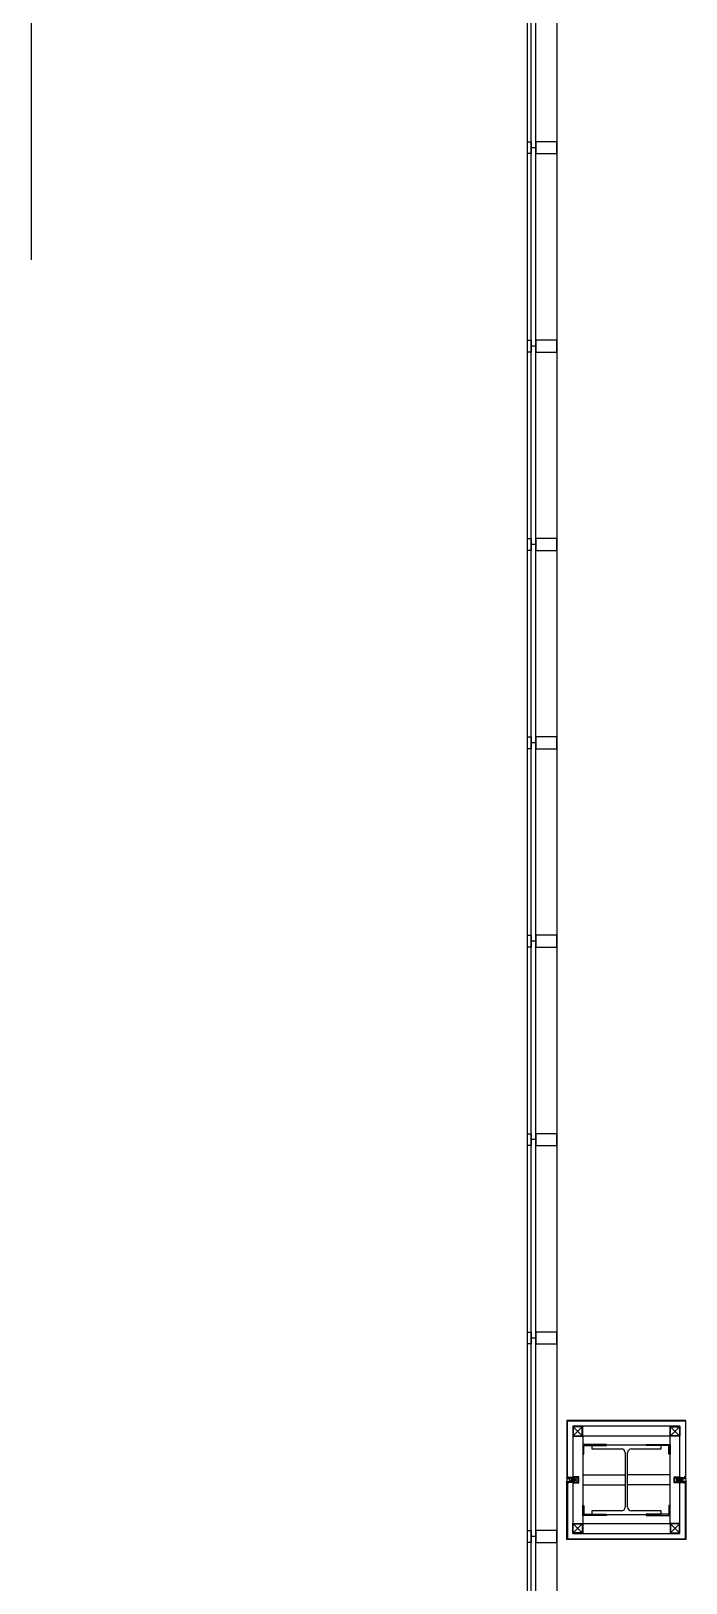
# Model space of a CAD drawing. Header units: millimetres. Extents: x -168200 to 672800, y -7409 to 118800.
# Drawn here: x 270700 to 274000, y 26230 to 34053 of the extents above; entities that cross this region are included whole.
import ezdxf

# ---------------------------------------------------------------- set-up
doc = ezdxf.new("R2010")
doc.units = ezdxf.units.MM
doc.header["$LTSCALE"] = 200
doc.linetypes.add('CEN-GAUN', pattern=[32.2, 30, -1, 0.2, -1])
doc.layers.add('1 BA', color=9, linetype='Continuous')
doc.layers.add('1 CEN', color=15, linetype='CEN-GAUN')

msp = doc.modelspace()

# ---------------------------------------------------------------- linework, layer by layer
at = {"layer": '1 BA', "linetype": 'Continuous'}
for p, q in [((273200, 42355), (273200, 14580)), ((273350, 42355), (273350, 14520))]:
    msp.add_line(p, q, dxfattribs=at)
at = {"layer": '1 BA', "linetype": 'Continuous', "ltscale": 2}
for p, q in [((273220, 14580), (273220, 42355)), ((273244, 14580), (273244, 42355))]:
    msp.add_line(p, q, dxfattribs=at)
at = {"layer": '1 BA'}
for p, q in [((273200, 33495), (273200, 33435)), ((273200, 33495), (273220, 33495)), ((273220, 33495), (273220, 33435)), ((273350, 33495), (273244, 33495)), ((273244, 33495), (273244, 33435)), ((273350, 33435), (273350, 33495)), ((273220, 33435), (273200, 33435)), ((273244, 33465), (273220, 33465)), ((273244, 33435), (273350, 33435)), ((273200, 32495), (273200, 32435)), ((273200, 32495), (273220, 32495)), ((273220, 32495), (273220, 32435)), ((273244, 32465), (273220, 32465)), ((273350, 32495), (273244, 32495)), ((273244, 32495), (273244, 32435)), ((273350, 32435), (273350, 32495)), ((273220, 32435), (273200, 32435)), ((273244, 32435), (273350, 32435)), ((273200, 31495), (273200, 31435)), ((273200, 31495), (273220, 31495)), ((273220, 31495), (273220, 31435)), ((273244, 31465), (273220, 31465)), ((273350, 31495), (273244, 31495)), ((273244, 31495), (273244, 31435)), ((273350, 31435), (273350, 31495)), ((273220, 31435), (273200, 31435)), ((273244, 31435), (273350, 31435)), ((273200, 30495), (273200, 30435)), ((273200, 30495), (273220, 30495)), ((273220, 30435), (273200, 30435)), ((273220, 30495), (273220, 30435)), ((273244, 30465), (273220, 30465)), ((273350, 30495), (273244, 30495)), ((273244, 30495), (273244, 30435)), ((273244, 30435), (273350, 30435)), ((273350, 30435), (273350, 30495)), ((273200, 29495), (273200, 29435)), ((273200, 29495), (273220, 29495)), ((273220, 29495), (273220, 29435)), ((273350, 29495), (273244, 29495)), ((273244, 29495), (273244, 29435)), ((273350, 29435), (273350, 29495)), ((273220, 29435), (273200, 29435)), ((273244, 29465), (273220, 29465)), ((273244, 29435), (273350, 29435)), ((273200, 28495), (273200, 28435)), ((273200, 28495), (273220, 28495)), ((273220, 28495), (273220, 28435)), ((273350, 28495), (273244, 28495)), ((273244, 28495), (273244, 28435)), ((273350, 28435), (273350, 28495)), ((273220, 28435), (273200, 28435)), ((273244, 28465), (273220, 28465)), ((273244, 28435), (273350, 28435)), ((273200, 27495), (273200, 27435)), ((273200, 27495), (273220, 27495)), ((273220, 27495), (273220, 27435)), ((273244, 27465), (273220, 27465)), ((273350, 27495), (273244, 27495)), ((273244, 27495), (273244, 27435)), ((273350, 27435), (273350, 27495)), ((273220, 27435), (273200, 27435)), ((273244, 27435), (273350, 27435)), ((274000, 27050), (273400, 27050)), ((273400, 27050), (273400, 26757.5)), ((273403, 26760.5), (273403, 27047)), ((273403, 27047), (273997, 27047)), ((273480, 27020), (273430, 27020)), ((273430, 27020), (273430, 26970)), ((273970, 27020), (273430, 27020)), ((273430, 27020), (273430, 26480)), ((273432.3, 27017.7), (273477.7, 26972.3)), ((273477.7, 27017.7), (273432.3, 26972.3)), ((273477.7, 27017.7), (273432.3, 27017.7)), ((273432.3, 27017.7), (273432.3, 26972.3)), ((273477.7, 26972.3), (273477.7, 27017.7)), ((273480, 26970), (273480, 27020)), ((273920, 26970), (273920, 27020)), ((273920, 27020), (273970, 27020)), ((273967.7, 27017.7), (273922.3, 26972.3)), ((273922.3, 27017.7), (273967.7, 26972.3)), ((273922.3, 26972.3), (273922.3, 27017.7)), ((273922.3, 27017.7), (273967.7, 27017.7)), ((273967.7, 27017.7), (273967.7, 26972.3)), ((273970, 27020), (273970, 26970)), ((273970, 26480), (273970, 27020)), ((273997, 27047), (273997, 26760.5)), ((274000, 26757.5), (274000, 27050)), ((273430, 26970), (273480, 26970)), ((273432.3, 26972.3), (273477.7, 26972.3)), ((273920, 26970), (273480, 26970)), ((273480, 26970), (273480, 26530)), ((273480, 26929), (273480, 26879)), ((273600, 26929), (273480, 26929)), ((273486, 26879), (273486, 26920)), ((273489, 26923), (273600, 26923)), ((273875, 26925), (273525, 26925)), ((273525, 26925), (273525, 26906)), ((273600, 26923), (273600, 26929)), ((273800, 26923), (273800, 26929)), ((273800, 26929), (273920, 26929)), ((273911, 26923), (273800, 26923)), ((273875, 26906), (273875, 26925)), ((273914, 26879), (273914, 26920)), ((273970, 26970), (273920, 26970)), ((273920, 26530), (273920, 26970)), ((273920, 26929), (273920, 26879)), ((273967.7, 26972.3), (273922.3, 26972.3)), ((273480, 26879), (273486, 26879)), ((273525, 26906), (273674.8, 26906)), ((273694, 26886.8), (273694, 26613.3)), ((273706, 26613.3), (273706, 26886.8)), ((273725.3, 26906), (273875, 26906)), ((273920, 26879), (273914, 26879)), ((273400, 26757.5), (273420.5, 26757.5)), ((273400, 26757.5), (273425, 26757.5)), ((273420, 26757.5), (273400, 26757.5)), ((273405, 26769.5), (273403, 26769.5)), ((273403, 26769.5), (273403, 26760.5)), ((273425, 26760.5), (273403, 26760.5)), ((273403, 26760.5), (273428, 26760.5)), ((273405, 26762.5), (273405, 26769.5)), ((273430, 26762.5), (273405, 26762.5)), ((273423, 26755.2), (273445.6, 26755.2)), ((273425, 26757.5), (273425, 26760.5)), ((273425, 26757.5), (273425, 26757.5)), ((273425, 26757.5), (273425, 26757.5)), ((273425, 26757.5), (273425, 26757.5)), ((273425, 26757.5), (273425, 26757.5)), ((273425, 26757.5), (273425, 26757.5)), ((273425.8, 26757.8), (273426, 26757.6)), ((273426, 26756.5), (273425.9, 26756.3)), ((273425.9, 26756.3), (273425.9, 26756.1)), ((273425.9, 26756.1), (273425.9, 26755.9)), ((273425.9, 26755.9), (273425.9, 26755.8)), ((273425.9, 26755.8), (273426, 26755.8)), ((273426, 26754.7), (273425.9, 26754.7)), ((273425.9, 26754.7), (273425.9, 26754.6)), ((273425.9, 26754.6), (273425.9, 26754.4)), ((273425.9, 26754.4), (273425.9, 26754.2)), ((273425.9, 26754.2), (273426, 26754)), ((273426, 26757.6), (273426, 26757.3)), ((273426, 26757.3), (273426.1, 26757)), ((273426.1, 26757), (273426, 26756.8)), ((273426, 26756.8), (273426, 26756.5)), ((273426, 26755.8), (273426.2, 26755.7)), ((273426.2, 26754.8), (273426, 26754.7)), ((273426, 26754), (273426, 26753.7)), ((273426, 26753.7), (273426.1, 26753.5)), ((273426.1, 26753.5), (273426, 26753.2)), ((273426, 26753.2), (273426, 26752.9)), ((273426.2, 26755.7), (273426.4, 26755.7)), ((273426.4, 26754.8), (273426.2, 26754.8)), ((273426.4, 26755.7), (273426.6, 26755.8)), ((273426.6, 26754.7), (273426.4, 26754.8)), ((273426.6, 26755.8), (273426.8, 26755.8)), ((273426.8, 26754.7), (273426.6, 26754.7)), ((273426.8, 26755.8), (273427, 26755.8)), ((273427, 26754.7), (273426.8, 26754.7)), ((273427, 26758.7), (273428, 26758.7)), ((273427, 26755.8), (273427.2, 26755.7)), ((273427.2, 26754.8), (273427, 26754.7)), ((273427.2, 26755.7), (273427.3, 26755.6)), ((273427.3, 26754.9), (273427.2, 26754.8)), ((273427.3, 26755.6), (273427.4, 26755.5)), ((273427.4, 26755), (273427.3, 26754.9)), ((273427.4, 26755.5), (273427.4, 26755.4)), ((273427.4, 26755.4), (273427.5, 26755.2)), ((273427.5, 26755.2), (273427.4, 26755.1)), ((273427.4, 26755.1), (273427.4, 26755)), ((273428, 26760.5), (273428, 26750)), ((273428, 26758.7), (273428, 26751.7)), ((273428.5, 26756.7), (273428, 26756.7)), ((273428, 26753.7), (273429.1, 26753.7)), ((273428.4, 26755.2), (273428.7, 26757.2)), ((273428.4, 26755.2), (273428.5, 26756.7)), ((273428.7, 26757.2), (273428.5, 26756.7)), ((273428.5, 26755.2), (273428.8, 26757.2)), ((273428.5, 26755.2), (273429, 26756.7)), ((273428.8, 26757.2), (273429, 26756.7)), ((273429, 26756.7), (273429.7, 26756.7)), ((273429.1, 26753.7), (273429.7, 26756.7)), ((273429.3, 26753.3), (273429.1, 26753.7)), ((273429.3, 26753.3), (273430, 26757.2)), ((273429.4, 26753.3), (273430.1, 26757.2)), ((273429.4, 26753.3), (273429.6, 26753.7)), ((273429.6, 26753.7), (273430.2, 26756.7)), ((273429.6, 26753.7), (273430.4, 26753.7)), ((273429.9, 26757.2), (273429.7, 26756.7)), ((273460, 26765), (273430, 26765)), ((273430, 26765), (273430, 26735)), ((273430, 26750), (273430, 26762.5)), ((273430, 26757.2), (273430.2, 26756.7)), ((273430.2, 26756.7), (273431, 26756.7)), ((273430.4, 26753.7), (273431, 26756.7)), ((273430.6, 26753.3), (273430.4, 26753.7)), ((273430.6, 26753.3), (273431.2, 26757.2)), ((273430.7, 26753.3), (273431.3, 26757.2)), ((273430.7, 26753.3), (273430.9, 26753.7)), ((273430.9, 26753.7), (273431.5, 26756.7)), ((273430.9, 26753.7), (273431.6, 26753.7)), ((273431.2, 26757.2), (273431, 26756.7)), ((273431.3, 26757.2), (273431.5, 26756.7)), ((273431.5, 26756.7), (273432.2, 26756.7)), ((273431.6, 26753.7), (273432.2, 26756.7)), ((273431.8, 26753.3), (273431.6, 26753.7)), ((273431.8, 26753.3), (273432.4, 26757.2)), ((273431.9, 26753.3), (273432.5, 26757.2)), ((273431.9, 26753.3), (273432.1, 26753.7)), ((273432.1, 26753.7), (273432.7, 26756.7)), ((273432.1, 26753.7), (273432.8, 26753.7)), ((273432.4, 26757.2), (273432.2, 26756.7)), ((273432.3, 26762.7), (273457.7, 26737.3)), ((273457.7, 26762.7), (273432.3, 26737.3)), ((273457.7, 26762.7), (273432.3, 26762.7)), ((273432.3, 26762.7), (273432.3, 26737.3)), ((273432.5, 26757.2), (273432.7, 26756.7)), ((273432.7, 26756.7), (273433.4, 26756.7)), ((273432.8, 26753.7), (273433.4, 26756.7)), ((273433, 26753.3), (273432.8, 26753.7)), ((273433, 26753.3), (273433.7, 26757.2)), ((273433.1, 26753.3), (273433.8, 26757.2)), ((273433.1, 26753.3), (273433.3, 26753.7)), ((273433.3, 26753.7), (273433.9, 26756.7)), ((273433.3, 26753.7), (273434.1, 26753.7)), ((273433.6, 26757.2), (273433.4, 26756.7)), ((273433.7, 26757.2), (273433.9, 26756.7)), ((273433.9, 26756.7), (273434.7, 26756.7)), ((273434.1, 26753.7), (273434.7, 26756.7)), ((273434.3, 26753.3), (273434.1, 26753.7)), ((273434.3, 26753.3), (273434.9, 26757.2)), ((273434.4, 26753.3), (273435, 26757.2)), ((273434.4, 26753.3), (273434.6, 26753.7)), ((273434.6, 26753.7), (273435.2, 26756.7)), ((273434.6, 26753.7), (273435.3, 26753.7)), ((273434.9, 26757.2), (273434.7, 26756.7)), ((273435, 26757.2), (273435.2, 26756.7)), ((273435.2, 26756.7), (273435.9, 26756.7)), ((273435.3, 26753.7), (273435.9, 26756.7)), ((273435.5, 26753.3), (273435.3, 26753.7)), ((273435.5, 26753.3), (273436.1, 26757.2)), ((273435.6, 26753.3), (273436.2, 26757.2)), ((273435.6, 26753.3), (273435.8, 26753.7)), ((273435.8, 26753.7), (273436.4, 26756.7)), ((273435.8, 26753.7), (273436.5, 26753.7)), ((273436.1, 26757.2), (273435.9, 26756.7)), ((273436.2, 26757.2), (273436.4, 26756.7)), ((273436.4, 26756.7), (273437.1, 26756.7)), ((273436.5, 26753.7), (273437.1, 26756.7)), ((273436.7, 26753.3), (273436.5, 26753.7)), ((273436.7, 26753.3), (273437.4, 26757.2)), ((273436.8, 26753.3), (273437.5, 26757.2)), ((273436.8, 26753.3), (273437, 26753.7)), ((273437, 26753.7), (273437.6, 26756.7)), ((273437, 26753.7), (273437.8, 26753.7)), ((273437.3, 26757.2), (273437.1, 26756.7)), ((273437.4, 26757.2), (273437.6, 26756.7)), ((273437.6, 26756.7), (273438.4, 26756.7)), ((273437.8, 26753.7), (273438.4, 26756.7)), ((273438, 26753.3), (273437.8, 26753.7)), ((273438, 26753.3), (273438.6, 26757.2)), ((273438.1, 26753.3), (273438.7, 26757.2)), ((273438.1, 26753.3), (273438.3, 26753.7)), ((273438.3, 26753.7), (273438.9, 26756.7)), ((273438.3, 26753.7), (273439, 26753.7)), ((273438.6, 26757.2), (273438.4, 26756.7)), ((273438.7, 26757.2), (273438.9, 26756.7)), ((273438.8, 26756.7), (273440.5, 26756.7)), ((273439, 26753.7), (273439.6, 26756.7)), ((273439.2, 26753.3), (273439, 26753.7)), ((273439.2, 26753.3), (273439.8, 26756.7)), ((273439.3, 26753.3), (273439.8, 26756.5)), ((273439.3, 26753.3), (273439.5, 26753.7)), ((273439.5, 26753.7), (273439.8, 26755.2)), ((273439.5, 26753.7), (273440.5, 26753.7)), ((273439.8, 26756.7), (273439.8, 26755.2)), ((273440.5, 26756.7), (273442.8, 26755.6)), ((273440.5, 26753.7), (273442.8, 26754.9)), ((273457.7, 26737.3), (273457.7, 26762.7)), ((273460, 26735), (273460, 26765)), ((273480, 26775), (273693.5, 26775)), ((273920, 26775), (273706.5, 26775)), ((273940, 26735), (273940, 26765)), ((273940, 26765), (273970, 26765)), ((273967.7, 26762.7), (273942.3, 26737.3)), ((273942.3, 26762.7), (273967.7, 26737.3)), ((273942.3, 26737.3), (273942.3, 26762.7)), ((273942.3, 26762.7), (273967.7, 26762.7)), ((273977, 26755.2), (273954.4, 26755.2)), ((273959.5, 26756.7), (273957.2, 26755.6)), ((273959.5, 26753.7), (273957.2, 26754.9)), ((273961.2, 26756.7), (273959.5, 26756.7)), ((273960.5, 26753.7), (273959.5, 26753.7)), ((273960.8, 26753.3), (273960.2, 26756.7)), ((273960.2, 26756.7), (273960.2, 26755.2)), ((273960.7, 26753.3), (273960.2, 26756.5)), ((273960.5, 26753.7), (273960.2, 26755.2)), ((273961, 26753.7), (273960.4, 26756.7)), ((273960.7, 26753.3), (273960.5, 26753.7)), ((273960.8, 26753.3), (273961, 26753.7)), ((273961.7, 26753.7), (273961, 26753.7)), ((273961.3, 26757.2), (273961.1, 26756.7)), ((273961.7, 26753.7), (273961.1, 26756.7)), ((273961.9, 26753.3), (273961.3, 26757.2)), ((273962, 26753.3), (273961.4, 26757.2)), ((273961.4, 26757.2), (273961.6, 26756.7)), ((273962.4, 26756.7), (273961.6, 26756.7)), ((273962.2, 26753.7), (273961.6, 26756.7)), ((273961.9, 26753.3), (273961.7, 26753.7)), ((273962, 26753.3), (273962.2, 26753.7)), ((273963, 26753.7), (273962.2, 26753.7)), ((273962.6, 26757.2), (273962.4, 26756.7)), ((273963, 26753.7), (273962.4, 26756.7)), ((273963.2, 26753.3), (273962.5, 26757.2)), ((273963.3, 26753.3), (273962.6, 26757.2)), ((273962.7, 26757.2), (273962.9, 26756.7)), ((273963.6, 26756.7), (273962.9, 26756.7)), ((273963.5, 26753.7), (273962.9, 26756.7)), ((273963.2, 26753.3), (273963, 26753.7)), ((273963.3, 26753.3), (273963.5, 26753.7)), ((273964.2, 26753.7), (273963.5, 26753.7)), ((273963.8, 26757.2), (273963.6, 26756.7)), ((273964.2, 26753.7), (273963.6, 26756.7)), ((273964.4, 26753.3), (273963.8, 26757.2)), ((273964.5, 26753.3), (273963.9, 26757.2)), ((273963.9, 26757.2), (273964.1, 26756.7)), ((273964.8, 26756.7), (273964.1, 26756.7)), ((273964.7, 26753.7), (273964.1, 26756.7)), ((273964.4, 26753.3), (273964.2, 26753.7)), ((273964.5, 26753.3), (273964.7, 26753.7)), ((273965.4, 26753.7), (273964.7, 26753.7)), ((273965, 26757.2), (273964.8, 26756.7)), ((273965.4, 26753.7), (273964.8, 26756.7)), ((273965.6, 26753.3), (273965, 26757.2)), ((273965.1, 26757.2), (273965.3, 26756.7)), ((273965.7, 26753.3), (273965.1, 26757.2)), ((273966.1, 26756.7), (273965.3, 26756.7)), ((273965.9, 26753.7), (273965.3, 26756.7)), ((273965.6, 26753.3), (273965.4, 26753.7)), ((273965.7, 26753.3), (273965.9, 26753.7)), ((273966.7, 26753.7), (273965.9, 26753.7)), ((273966.3, 26757.2), (273966.1, 26756.7)), ((273966.7, 26753.7), (273966.1, 26756.7)), ((273966.9, 26753.3), (273966.2, 26757.2)), ((273967, 26753.3), (273966.3, 26757.2)), ((273966.4, 26757.2), (273966.6, 26756.7)), ((273967.3, 26756.7), (273966.6, 26756.7)), ((273967.2, 26753.7), (273966.6, 26756.7)), ((273966.9, 26753.3), (273966.7, 26753.7)), ((273967, 26753.3), (273967.2, 26753.7)), ((273967.9, 26753.7), (273967.2, 26753.7)), ((273967.5, 26757.2), (273967.3, 26756.7)), ((273967.9, 26753.7), (273967.3, 26756.7)), ((273968.1, 26753.3), (273967.5, 26757.2)), ((273967.6, 26757.2), (273967.8, 26756.7)), ((273968.2, 26753.3), (273967.6, 26757.2)), ((273967.7, 26762.7), (273967.7, 26737.3)), ((273968.5, 26756.7), (273967.8, 26756.7)), ((273968.4, 26753.7), (273967.8, 26756.7)), ((273968.1, 26753.3), (273967.9, 26753.7)), ((273968.2, 26753.3), (273968.4, 26753.7)), ((273969.1, 26753.7), (273968.4, 26753.7)), ((273968.7, 26757.2), (273968.5, 26756.7)), ((273969.1, 26753.7), (273968.5, 26756.7)), ((273969.3, 26753.3), (273968.7, 26757.2)), ((273968.8, 26757.2), (273969, 26756.7)), ((273969.4, 26753.3), (273968.8, 26757.2)), ((273969.6, 26753.7), (273969, 26756.7)), ((273969.8, 26756.7), (273969, 26756.7)), ((273969.3, 26753.3), (273969.1, 26753.7)), ((273969.4, 26753.3), (273969.6, 26753.7)), ((273970.4, 26753.7), (273969.6, 26753.7)), ((273970, 26757.2), (273969.8, 26756.7)), ((273970.4, 26753.7), (273969.8, 26756.7)), ((273970.6, 26753.3), (273969.9, 26757.2)), ((273970, 26765), (273970, 26735)), ((273970, 26750), (273970, 26762.5)), ((273970, 26762.5), (273995, 26762.5)), ((273970.7, 26753.3), (273970, 26757.2)), ((273970.1, 26757.2), (273970.3, 26756.7)), ((273970.9, 26753.7), (273970.3, 26756.7)), ((273971, 26756.7), (273970.3, 26756.7)), ((273970.6, 26753.3), (273970.4, 26753.7)), ((273970.7, 26753.3), (273970.9, 26753.7)), ((273972, 26753.7), (273970.9, 26753.7)), ((273971.2, 26757.2), (273971, 26756.7)), ((273971.5, 26755.2), (273971, 26756.7)), ((273971.5, 26755.2), (273971.2, 26757.2)), ((273971.3, 26757.2), (273971.5, 26756.7)), ((273971.6, 26755.2), (273971.3, 26757.2)), ((273971.6, 26755.2), (273971.5, 26756.7)), ((273971.5, 26756.7), (273972, 26756.7)), ((273997, 26760.5), (273972, 26760.5)), ((273972, 26760.5), (273972, 26750)), ((273973, 26758.7), (273972, 26758.7)), ((273972, 26758.7), (273972, 26751.7)), ((273972.6, 26755.4), (273972.5, 26755.2)), ((273972.5, 26755.2), (273972.6, 26755.1)), ((273972.7, 26755.6), (273972.6, 26755.5)), ((273972.6, 26755.5), (273972.6, 26755.4)), ((273972.6, 26755.1), (273972.6, 26755)), ((273972.6, 26755), (273972.7, 26754.9)), ((273972.8, 26755.7), (273972.7, 26755.6)), ((273972.7, 26754.9), (273972.8, 26754.8)), ((273973, 26755.8), (273972.8, 26755.7)), ((273972.8, 26754.8), (273973, 26754.7)), ((273973.2, 26755.8), (273973, 26755.8)), ((273973, 26754.7), (273973.2, 26754.7)), ((273973.4, 26755.8), (273973.2, 26755.8)), ((273973.2, 26754.7), (273973.4, 26754.7)), ((273973.6, 26755.7), (273973.4, 26755.8)), ((273973.4, 26754.7), (273973.6, 26754.8)), ((273973.8, 26755.7), (273973.6, 26755.7)), ((273973.6, 26754.8), (273973.8, 26754.8)), ((273974, 26755.8), (273973.8, 26755.7)), ((273973.8, 26754.8), (273974, 26754.7)), ((273974, 26757.3), (273973.9, 26757)), ((273973.9, 26757), (273974, 26756.8)), ((273974, 26753.7), (273973.9, 26753.5)), ((273973.9, 26753.5), (273974, 26753.2)), ((273974.2, 26757.8), (273974, 26757.6)), ((273974, 26757.6), (273974, 26757.3)), ((273974, 26756.8), (273974, 26756.5)), ((273974, 26756.5), (273974.1, 26756.3)), ((273974.1, 26755.8), (273974, 26755.8)), ((273974, 26754.7), (273974.1, 26754.7)), ((273974.1, 26754.2), (273974, 26754)), ((273974, 26754), (273974, 26753.7)), ((273974, 26753.2), (273974, 26752.9)), ((273974.1, 26756.3), (273974.1, 26756.1)), ((273974.1, 26756.1), (273974.1, 26755.9)), ((273974.1, 26755.9), (273974.1, 26755.8)), ((273974.1, 26754.7), (273974.1, 26754.6)), ((273974.1, 26754.6), (273974.1, 26754.4)), ((273974.1, 26754.4), (273974.1, 26754.2)), ((273997, 26760.5), (273975, 26760.5)), ((273975, 26760.5), (273975, 26757.5)), ((273975, 26757.5), (274000, 26757.5)), ((274000, 26757.5), (273979.5, 26757.5)), ((273980, 26757.5), (274000, 26757.5)), ((273995, 26762.5), (273995, 26769.5)), ((273995, 26769.5), (273997, 26769.5)), ((273997, 26769.5), (273997, 26760.5)), ((273400, 26742.5), (273420.5, 26742.5)), ((273400, 26742.5), (273425, 26742.5)), ((273400, 26450), (273400, 26742.5)), ((273400, 26742.5), (273420, 26742.5)), ((273425, 26739.5), (273403, 26739.5)), ((273403, 26739.5), (273403, 26453)), ((273403, 26730.5), (273403, 26739.5)), ((273403, 26739.5), (273428, 26739.5)), ((273405, 26730.5), (273403, 26730.5)), ((273430, 26737.5), (273405, 26737.5)), ((273405, 26737.5), (273405, 26730.5)), ((273423, 26744.8), (273445.6, 26744.8)), ((273425, 26742.5), (273425, 26739.5)), ((273425, 26742.5), (273425, 26742.5)), ((273425, 26742.5), (273425, 26742.5)), ((273425, 26742.5), (273425, 26742.5)), ((273425, 26742.5), (273425, 26742.5)), ((273425, 26742.5), (273425, 26742.5)), ((273425, 26742.5), (273425, 26739.5)), ((273426, 26752.9), (273425.8, 26752.7)), ((273426, 26747.1), (273425.8, 26747.3)), ((273425.8, 26742.2), (273426, 26742.4)), ((273425.9, 26745.8), (273426, 26746)), ((273425.9, 26745.6), (273425.9, 26745.8)), ((273425.9, 26745.4), (273425.9, 26745.6)), ((273425.9, 26745.3), (273425.9, 26745.4)), ((273426, 26745.3), (273425.9, 26745.3)), ((273425.9, 26744.1), (273425.9, 26744.2)), ((273425.9, 26744.2), (273426, 26744.2)), ((273425.9, 26743.9), (273425.9, 26744.1)), ((273425.9, 26743.7), (273425.9, 26743.9)), ((273426, 26743.5), (273425.9, 26743.7)), ((273426, 26746.8), (273426, 26747.1)), ((273426.1, 26746.5), (273426, 26746.8)), ((273426, 26746.3), (273426.1, 26746.5)), ((273426, 26746), (273426, 26746.3)), ((273426.2, 26745.2), (273426, 26745.3)), ((273426, 26744.2), (273426.2, 26744.3)), ((273426, 26743.2), (273426, 26743.5)), ((273426.1, 26743), (273426, 26743.2)), ((273426, 26742.7), (273426.1, 26743)), ((273426, 26742.4), (273426, 26742.7)), ((273426.4, 26745.2), (273426.2, 26745.2)), ((273426.2, 26744.3), (273426.4, 26744.3)), ((273426.6, 26745.3), (273426.4, 26745.2)), ((273426.4, 26744.3), (273426.6, 26744.2)), ((273426.8, 26745.3), (273426.6, 26745.3)), ((273426.6, 26744.2), (273426.8, 26744.2)), ((273427, 26745.3), (273426.8, 26745.3)), ((273426.8, 26744.2), (273427, 26744.2)), ((273428, 26751.7), (273427, 26751.7)), ((273428, 26748.3), (273427, 26748.3)), ((273427.2, 26745.2), (273427, 26745.3)), ((273427, 26744.2), (273427.2, 26744.3)), ((273427, 26741.3), (273428, 26741.3)), ((273427.3, 26745.1), (273427.2, 26745.2)), ((273427.2, 26744.3), (273427.3, 26744.4)), ((273427.4, 26745), (273427.3, 26745.1)), ((273427.3, 26744.4), (273427.4, 26744.5)), ((273427.4, 26744.9), (273427.4, 26745)), ((273427.5, 26744.8), (273427.4, 26744.9)), ((273427.4, 26744.6), (273427.5, 26744.8)), ((273427.4, 26744.5), (273427.4, 26744.6)), ((273428, 26739.5), (273428, 26750)), ((273428, 26750), (273430, 26750)), ((273428, 26750), (273430, 26750)), ((273428, 26741.3), (273428, 26748.3)), ((273428, 26746.3), (273429.1, 26746.3)), ((273428.5, 26743.3), (273428, 26743.3)), ((273428.4, 26744.8), (273428.7, 26742.8)), ((273428.4, 26744.8), (273428.5, 26743.3)), ((273428.5, 26744.8), (273428.8, 26742.8)), ((273428.5, 26744.8), (273429, 26743.3)), ((273428.7, 26742.8), (273428.5, 26743.3)), ((273428.8, 26742.8), (273429, 26743.3)), ((273429, 26743.3), (273429.7, 26743.3)), ((273429.3, 26746.7), (273429.1, 26746.3)), ((273429.1, 26746.3), (273429.7, 26743.3)), ((273429.3, 26746.7), (273430, 26742.8)), ((273429.4, 26746.7), (273429.6, 26746.3)), ((273429.4, 26746.7), (273430.1, 26742.8)), ((273429.6, 26746.3), (273430.2, 26743.3)), ((273429.6, 26746.3), (273430.4, 26746.3)), ((273429.9, 26742.8), (273429.7, 26743.3)), ((273430, 26750), (273430, 26737.5)), ((273430, 26742.8), (273430.2, 26743.3)), ((273430, 26735), (273460, 26735)), ((273430.2, 26743.3), (273431, 26743.3)), ((273430.6, 26746.7), (273430.4, 26746.3)), ((273430.4, 26746.3), (273431, 26743.3)), ((273430.6, 26746.7), (273431.2, 26742.8)), ((273430.7, 26746.7), (273430.9, 26746.3)), ((273430.7, 26746.7), (273431.3, 26742.8)), ((273430.9, 26746.3), (273431.5, 26743.3)), ((273430.9, 26746.3), (273431.6, 26746.3)), ((273431.2, 26742.8), (273431, 26743.3)), ((273431.3, 26742.8), (273431.5, 26743.3)), ((273431.5, 26743.3), (273432.2, 26743.3)), ((273431.8, 26746.7), (273431.6, 26746.3)), ((273431.6, 26746.3), (273432.2, 26743.3)), ((273431.8, 26746.7), (273432.4, 26742.8)), ((273431.9, 26746.7), (273432.1, 26746.3)), ((273431.9, 26746.7), (273432.5, 26742.8)), ((273432.1, 26746.3), (273432.7, 26743.3)), ((273432.1, 26746.3), (273432.8, 26746.3)), ((273432.4, 26742.8), (273432.2, 26743.3)), ((273432.3, 26737.3), (273457.7, 26737.3)), ((273432.5, 26742.8), (273432.7, 26743.3)), ((273432.7, 26743.3), (273433.4, 26743.3)), ((273433, 26746.7), (273432.8, 26746.3)), ((273432.8, 26746.3), (273433.4, 26743.3)), ((273433, 26746.7), (273433.7, 26742.8)), ((273433.1, 26746.7), (273433.8, 26742.8)), ((273433.1, 26746.7), (273433.3, 26746.3)), ((273433.3, 26746.3), (273433.9, 26743.3)), ((273433.3, 26746.3), (273434.1, 26746.3)), ((273433.6, 26742.8), (273433.4, 26743.3)), ((273433.7, 26742.8), (273433.9, 26743.3)), ((273433.9, 26743.3), (273434.7, 26743.3)), ((273434.3, 26746.7), (273434.1, 26746.3)), ((273434.1, 26746.3), (273434.7, 26743.3)), ((273434.3, 26746.7), (273434.9, 26742.8)), ((273434.4, 26746.7), (273434.6, 26746.3)), ((273434.4, 26746.7), (273435, 26742.8)), ((273434.6, 26746.3), (273435.2, 26743.3)), ((273434.6, 26746.3), (273435.3, 26746.3)), ((273434.9, 26742.8), (273434.7, 26743.3)), ((273435, 26742.8), (273435.2, 26743.3)), ((273435.2, 26743.3), (273435.9, 26743.3)), ((273435.5, 26746.7), (273435.3, 26746.3)), ((273435.3, 26746.3), (273435.9, 26743.3)), ((273435.5, 26746.7), (273436.1, 26742.8)), ((273435.6, 26746.7), (273436.2, 26742.8)), ((273435.6, 26746.7), (273435.8, 26746.3)), ((273435.8, 26746.3), (273436.4, 26743.3)), ((273435.8, 26746.3), (273436.5, 26746.3)), ((273436.1, 26742.8), (273435.9, 26743.3)), ((273436.2, 26742.8), (273436.4, 26743.3)), ((273436.4, 26743.3), (273437.1, 26743.3)), ((273436.7, 26746.7), (273436.5, 26746.3)), ((273436.5, 26746.3), (273437.1, 26743.3)), ((273436.7, 26746.7), (273437.4, 26742.8)), ((273436.8, 26746.7), (273437, 26746.3)), ((273436.8, 26746.7), (273437.5, 26742.8)), ((273437, 26746.3), (273437.6, 26743.3)), ((273437, 26746.3), (273437.8, 26746.3)), ((273437.3, 26742.8), (273437.1, 26743.3)), ((273437.4, 26742.8), (273437.6, 26743.3)), ((273437.6, 26743.3), (273438.4, 26743.3)), ((273438, 26746.7), (273437.8, 26746.3)), ((273437.8, 26746.3), (273438.4, 26743.3)), ((273438, 26746.7), (273438.6, 26742.8)), ((273438.1, 26746.7), (273438.7, 26742.8)), ((273438.1, 26746.7), (273438.3, 26746.3)), ((273438.3, 26746.3), (273439, 26746.3)), ((273438.3, 26746.3), (273438.9, 26743.3)), ((273438.6, 26742.8), (273438.4, 26743.3)), ((273438.7, 26742.8), (273438.9, 26743.3)), ((273438.8, 26743.3), (273440.5, 26743.3)), ((273439.2, 26746.7), (273439, 26746.3)), ((273439, 26746.3), (273439.6, 26743.3)), ((273439.2, 26746.7), (273439.8, 26743.3)), ((273439.3, 26746.7), (273439.8, 26743.5)), ((273439.3, 26746.7), (273439.5, 26746.3)), ((273439.5, 26746.3), (273439.8, 26744.8)), ((273439.5, 26746.3), (273440.5, 26746.3)), ((273439.8, 26743.3), (273439.8, 26744.8)), ((273440.5, 26746.3), (273442.8, 26745.1)), ((273440.5, 26743.3), (273442.8, 26744.4)), ((273480, 26725), (273693.5, 26725)), ((273920, 26725), (273706.5, 26725)), ((273970, 26735), (273940, 26735)), ((273967.7, 26737.3), (273942.3, 26737.3)), ((273977, 26744.8), (273954.4, 26744.8)), ((273959.5, 26746.3), (273957.2, 26745.1)), ((273959.5, 26743.3), (273957.2, 26744.4)), ((273960.5, 26746.3), (273959.5, 26746.3)), ((273961.2, 26743.3), (273959.5, 26743.3)), ((273960.7, 26746.7), (273960.2, 26743.5)), ((273960.8, 26746.7), (273960.2, 26743.3)), ((273960.5, 26746.3), (273960.2, 26744.8)), ((273960.2, 26743.3), (273960.2, 26744.8)), ((273961, 26746.3), (273960.4, 26743.3)), ((273960.7, 26746.7), (273960.5, 26746.3)), ((273960.8, 26746.7), (273961, 26746.3)), ((273961.7, 26746.3), (273961, 26746.3)), ((273961.7, 26746.3), (273961.1, 26743.3)), ((273961.3, 26742.8), (273961.1, 26743.3)), ((273961.9, 26746.7), (273961.3, 26742.8)), ((273962, 26746.7), (273961.4, 26742.8)), ((273961.4, 26742.8), (273961.6, 26743.3)), ((273962.2, 26746.3), (273961.6, 26743.3)), ((273962.4, 26743.3), (273961.6, 26743.3)), ((273961.9, 26746.7), (273961.7, 26746.3)), ((273962, 26746.7), (273962.2, 26746.3)), ((273963, 26746.3), (273962.2, 26746.3)), ((273963, 26746.3), (273962.4, 26743.3)), ((273962.6, 26742.8), (273962.4, 26743.3)), ((273963.2, 26746.7), (273962.5, 26742.8)), ((273963.3, 26746.7), (273962.6, 26742.8)), ((273962.7, 26742.8), (273962.9, 26743.3)), ((273963.5, 26746.3), (273962.9, 26743.3)), ((273963.6, 26743.3), (273962.9, 26743.3)), ((273963.2, 26746.7), (273963, 26746.3)), ((273963.3, 26746.7), (273963.5, 26746.3)), ((273964.2, 26746.3), (273963.5, 26746.3)), ((273964.2, 26746.3), (273963.6, 26743.3)), ((273963.8, 26742.8), (273963.6, 26743.3)), ((273964.4, 26746.7), (273963.8, 26742.8)), ((273964.5, 26746.7), (273963.9, 26742.8)), ((273963.9, 26742.8), (273964.1, 26743.3)), ((273964.7, 26746.3), (273964.1, 26743.3)), ((273964.8, 26743.3), (273964.1, 26743.3)), ((273964.4, 26746.7), (273964.2, 26746.3)), ((273964.5, 26746.7), (273964.7, 26746.3)), ((273965.4, 26746.3), (273964.7, 26746.3)), ((273965.4, 26746.3), (273964.8, 26743.3)), ((273965, 26742.8), (273964.8, 26743.3)), ((273965.6, 26746.7), (273965, 26742.8)), ((273965.7, 26746.7), (273965.1, 26742.8)), ((273965.1, 26742.8), (273965.3, 26743.3)), ((273965.9, 26746.3), (273965.3, 26743.3)), ((273966.1, 26743.3), (273965.3, 26743.3)), ((273965.6, 26746.7), (273965.4, 26746.3)), ((273965.7, 26746.7), (273965.9, 26746.3)), ((273966.7, 26746.3), (273965.9, 26746.3)), ((273966.7, 26746.3), (273966.1, 26743.3)), ((273966.3, 26742.8), (273966.1, 26743.3)), ((273966.9, 26746.7), (273966.2, 26742.8)), ((273967, 26746.7), (273966.3, 26742.8)), ((273966.4, 26742.8), (273966.6, 26743.3)), ((273967.2, 26746.3), (273966.6, 26743.3)), ((273967.3, 26743.3), (273966.6, 26743.3)), ((273966.9, 26746.7), (273966.7, 26746.3)), ((273967, 26746.7), (273967.2, 26746.3)), ((273967.9, 26746.3), (273967.2, 26746.3)), ((273967.9, 26746.3), (273967.3, 26743.3)), ((273967.5, 26742.8), (273967.3, 26743.3)), ((273968.1, 26746.7), (273967.5, 26742.8)), ((273968.2, 26746.7), (273967.6, 26742.8)), ((273967.6, 26742.8), (273967.8, 26743.3)), ((273968.4, 26746.3), (273967.8, 26743.3)), ((273968.5, 26743.3), (273967.8, 26743.3)), ((273968.1, 26746.7), (273967.9, 26746.3)), ((273968.2, 26746.7), (273968.4, 26746.3)), ((273969.1, 26746.3), (273968.4, 26746.3)), ((273969.1, 26746.3), (273968.5, 26743.3)), ((273968.7, 26742.8), (273968.5, 26743.3)), ((273969.3, 26746.7), (273968.7, 26742.8)), ((273969.4, 26746.7), (273968.8, 26742.8)), ((273968.8, 26742.8), (273969, 26743.3)), ((273969.6, 26746.3), (273969, 26743.3)), ((273969.8, 26743.3), (273969, 26743.3)), ((273969.3, 26746.7), (273969.1, 26746.3)), ((273969.4, 26746.7), (273969.6, 26746.3)), ((273970.4, 26746.3), (273969.6, 26746.3)), ((273970.4, 26746.3), (273969.8, 26743.3)), ((273970, 26742.8), (273969.8, 26743.3)), ((273970.6, 26746.7), (273969.9, 26742.8)), ((273970, 26750), (273970, 26737.5)), ((273972, 26750), (273970, 26750)), ((273972, 26750), (273970, 26750)), ((273970.7, 26746.7), (273970, 26742.8)), ((273970, 26737.5), (273995, 26737.5)), ((273970.1, 26742.8), (273970.3, 26743.3)), ((273970.9, 26746.3), (273970.3, 26743.3)), ((273971, 26743.3), (273970.3, 26743.3)), ((273970.6, 26746.7), (273970.4, 26746.3)), ((273970.7, 26746.7), (273970.9, 26746.3)), ((273972, 26746.3), (273970.9, 26746.3)), ((273971.5, 26744.8), (273971, 26743.3)), ((273971.2, 26742.8), (273971, 26743.3)), ((273971.5, 26744.8), (273971.2, 26742.8)), ((273971.6, 26744.8), (273971.3, 26742.8)), ((273971.3, 26742.8), (273971.5, 26743.3)), ((273971.6, 26744.8), (273971.5, 26743.3)), ((273971.5, 26743.3), (273972, 26743.3)), ((273972, 26751.7), (273973, 26751.7)), ((273972, 26739.5), (273972, 26750)), ((273972, 26741.3), (273972, 26748.3)), ((273972, 26748.3), (273973, 26748.3)), ((273973, 26741.3), (273972, 26741.3)), ((273997, 26739.5), (273972, 26739.5)), ((273972.5, 26744.8), (273972.6, 26744.9)), ((273972.6, 26744.6), (273972.5, 26744.8)), ((273972.6, 26745), (273972.7, 26745.1)), ((273972.6, 26744.9), (273972.6, 26745)), ((273972.6, 26744.5), (273972.6, 26744.6)), ((273972.7, 26744.4), (273972.6, 26744.5)), ((273972.7, 26745.1), (273972.8, 26745.2)), ((273972.8, 26744.3), (273972.7, 26744.4)), ((273972.8, 26745.2), (273973, 26745.3)), ((273973, 26744.2), (273972.8, 26744.3)), ((273973, 26745.3), (273973.2, 26745.3)), ((273973.2, 26744.2), (273973, 26744.2)), ((273973.2, 26745.3), (273973.4, 26745.3)), ((273973.4, 26744.2), (273973.2, 26744.2)), ((273973.4, 26745.3), (273973.6, 26745.2)), ((273973.6, 26744.3), (273973.4, 26744.2)), ((273973.6, 26745.2), (273973.8, 26745.2)), ((273973.8, 26744.3), (273973.6, 26744.3)), ((273973.8, 26745.2), (273974, 26745.3)), ((273974, 26744.2), (273973.8, 26744.3)), ((273973.9, 26746.5), (273974, 26746.8)), ((273974, 26746.3), (273973.9, 26746.5)), ((273973.9, 26743), (273974, 26743.2)), ((273974, 26742.7), (273973.9, 26743)), ((273974, 26752.9), (273974.2, 26752.7)), ((273974, 26747.1), (273974.2, 26747.3)), ((273974, 26746.8), (273974, 26747.1)), ((273974, 26746), (273974, 26746.3)), ((273974.1, 26745.8), (273974, 26746)), ((273974, 26745.3), (273974.1, 26745.3)), ((273974.1, 26744.2), (273974, 26744.2)), ((273974, 26743.5), (273974.1, 26743.7)), ((273974, 26743.2), (273974, 26743.5)), ((273974, 26742.4), (273974, 26742.7)), ((273974.2, 26742.2), (273974, 26742.4)), ((273974.1, 26745.6), (273974.1, 26745.8)), ((273974.1, 26745.4), (273974.1, 26745.6)), ((273974.1, 26745.3), (273974.1, 26745.4)), ((273974.1, 26744.1), (273974.1, 26744.2)), ((273974.1, 26743.9), (273974.1, 26744.1)), ((273974.1, 26743.7), (273974.1, 26743.9)), ((273975, 26742.5), (273975, 26739.5)), ((273975, 26739.5), (273975, 26742.5)), ((273975, 26742.5), (274000, 26742.5)), ((273997, 26739.5), (273975, 26739.5)), ((274000, 26742.5), (273979.5, 26742.5)), ((274000, 26742.5), (273980, 26742.5)), ((273995, 26737.5), (273995, 26730.5)), ((273995, 26730.5), (273997, 26730.5)), ((273997, 26453), (273997, 26739.5)), ((273997, 26730.5), (273997, 26739.5)), ((274000, 26742.5), (274000, 26450)), ((273480, 26571), (273480, 26621)), ((273480, 26621), (273486, 26621)), ((273486, 26621), (273486, 26580)), ((273920, 26621), (273914, 26621)), ((273914, 26621), (273914, 26580)), ((273920, 26571), (273920, 26621)), ((273430, 26530), (273480, 26530)), ((273430, 26480), (273430, 26530)), ((273432.3, 26482.3), (273477.7, 26527.7)), ((273477.7, 26482.3), (273432.3, 26527.7)), ((273432.3, 26527.7), (273477.7, 26527.7)), ((273432.3, 26482.3), (273432.3, 26527.7)), ((273477.7, 26527.7), (273477.7, 26482.3)), ((273600, 26571), (273480, 26571)), ((273480, 26530), (273480, 26480)), ((273480, 26530), (273920, 26530)), ((273489, 26577), (273600, 26577)), ((273674.8, 26594), (273525, 26594)), ((273525, 26594), (273525, 26575)), ((273525, 26575), (273875, 26575)), ((273600, 26577), (273600, 26571)), ((273875, 26594), (273725.3, 26594)), ((273911, 26577), (273800, 26577)), ((273800, 26577), (273800, 26571)), ((273800, 26571), (273920, 26571)), ((273875, 26575), (273875, 26594)), ((273970, 26530), (273920, 26530)), ((273920, 26530), (273920, 26480)), ((273967.7, 26482.3), (273922.3, 26527.7)), ((273922.3, 26482.3), (273967.7, 26527.7)), ((273967.7, 26527.7), (273922.3, 26527.7)), ((273922.3, 26527.7), (273922.3, 26482.3)), ((273967.7, 26482.3), (273967.7, 26527.7)), ((273970, 26480), (273970, 26530)), ((273200, 26495), (273200, 26435)), ((273200, 26495), (273220, 26495)), ((273220, 26495), (273220, 26435)), ((273244, 26465), (273220, 26465)), ((273350, 26495), (273244, 26495)), ((273244, 26495), (273244, 26435)), ((273350, 26435), (273350, 26495)), ((274000, 26450), (273400, 26450)), ((273403, 26453), (273997, 26453)), ((273480, 26480), (273430, 26480)), ((273430, 26480), (273970, 26480)), ((273477.7, 26482.3), (273432.3, 26482.3)), ((273920, 26480), (273970, 26480)), ((273922.3, 26482.3), (273967.7, 26482.3)), ((273220, 26435), (273200, 26435)), ((273244, 26435), (273350, 26435))]:
    msp.add_line(p, q, dxfattribs=at)
for centre, radius, start, end in [((273489, 26920), 3, 90, 180), ((273911, 26920), 3, 0, 90), ((273674.8, 26886.8), 19.2, 0, 90), ((273725.3, 26886.8), 19.2, 90, 180), ((273383.9, 26750), 17.8, 335.07803, 24.92197), ((273424.3, 26751), 8.52, 149.72427, 166.40617), ((273421.6, 26752.5), 5.48, 125.3569, 149.72427), ((273420, 26754.9), 2.65, 90, 125.3569), ((273420, 26754.9), 2.65, 54.6431, 90), ((273418.4, 26752.5), 5.48, 30.27573, 54.6431), ((273415.7, 26751), 8.52, 13.59383, 30.27573), ((273434.8, 26755.2), 9.36, 164.20502, 195.79498), ((273427, 26757.4), 1.3, 90.02335, 164.41138), ((273428.5, 26755.2), 0.0602, 200.68507, 319.27288), ((273428.8, 26757.2), 0.0925, 60.07535, 130.13388), ((273429.4, 26753.3), 0.0925, 240.07535, 310.13388), ((273430, 26757.2), 0.0925, 60.07535, 130.13388), ((273430.6, 26753.3), 0.0925, 240.07535, 310.13388), ((273431.2, 26757.2), 0.0925, 60.07535, 130.13388), ((273431.8, 26753.3), 0.0925, 240.07535, 310.13388), ((273432.5, 26757.2), 0.0925, 60.07535, 130.13388), ((273433.1, 26753.3), 0.0925, 240.07535, 310.13388), ((273433.7, 26757.2), 0.0925, 60.07535, 130.13388), ((273434.3, 26753.3), 0.0925, 240.07535, 310.13388), ((273434.9, 26757.2), 0.0925, 60.07535, 130.13388), ((273435.5, 26753.3), 0.0925, 240.07535, 310.13388), ((273436.2, 26757.2), 0.0925, 60.07535, 130.13388), ((273436.8, 26753.3), 0.0925, 240.07535, 310.13388), ((273437.4, 26757.2), 0.0925, 60.07535, 130.13388), ((273438, 26753.3), 0.0925, 240.07535, 310.13388), ((273438.6, 26757.2), 0.0925, 60.07535, 130.13388), ((273439.2, 26753.3), 0.0925, 240.07535, 310.13388), ((273442.5, 26755.2), 0.46, 305.16271, 54.83729), ((273957.5, 26755.2), 0.46, 125.16271, 234.83729), ((273960.8, 26753.3), 0.0925, 229.86612, 299.92465), ((273961.4, 26757.2), 0.0925, 49.86612, 119.92465), ((273962, 26753.3), 0.0925, 229.86612, 299.92465), ((273962.6, 26757.2), 0.0925, 49.86612, 119.92465), ((273963.2, 26753.3), 0.0925, 229.86612, 299.92465), ((273963.8, 26757.2), 0.0925, 49.86612, 119.92465), ((273964.5, 26753.3), 0.0925, 229.86612, 299.92465), ((273965.1, 26757.2), 0.0925, 49.86612, 119.92465), ((273965.7, 26753.3), 0.0925, 229.86612, 299.92465), ((273966.3, 26757.2), 0.0925, 49.86612, 119.92465), ((273966.9, 26753.3), 0.0925, 229.86612, 299.92465), ((273967.5, 26757.2), 0.0925, 49.86612, 119.92465), ((273968.2, 26753.3), 0.0925, 229.86612, 299.92465), ((273968.8, 26757.2), 0.0925, 49.86612, 119.92465), ((273969.4, 26753.3), 0.0925, 229.86612, 299.92465), ((273970, 26757.2), 0.0925, 49.86612, 119.92465), ((273970.6, 26753.3), 0.0925, 229.86612, 299.92465), ((273971.2, 26757.2), 0.0925, 49.86612, 119.92465), ((273971.5, 26755.2), 0.0602, 220.72712, 339.31493), ((273973, 26757.4), 1.3, 15.58862, 89.97665), ((273965.2, 26755.2), 9.36, 344.20502, 15.79498), ((273984.3, 26751), 8.52, 149.72427, 166.40617), ((273981.6, 26752.5), 5.48, 125.3569, 149.72427), ((273980, 26754.9), 2.65, 90, 125.3569), ((273980, 26754.9), 2.65, 54.6431, 90), ((273978.4, 26752.5), 5.48, 30.27573, 54.6431), ((273975.7, 26751), 8.52, 13.59383, 30.27573), ((274016.1, 26750), 17.8, 155.07803, 204.92197), ((273439, 26705.8), 52.5, 115.96365, 122.6731), ((273439, 26794.2), 52.5, 237.3269, 244.03635), ((273424.3, 26749), 8.52, 193.59383, 210.27573), ((273421.6, 26747.5), 5.48, 210.27573, 234.6431), ((273420, 26745.1), 2.65, 234.6431, 270), ((273420, 26745.1), 2.65, 270, 305.3569), ((273418.4, 26747.5), 5.48, 305.3569, 329.72427), ((273415.7, 26749), 8.52, 329.72427, 346.40617), ((273411.6, 26750), 12.8, 0, 13.59383), ((273411.6, 26750), 12.8, 346.40617, 0), ((273434.8, 26744.8), 9.36, 164.20502, 195.79498), ((273427, 26753.1), 1.3, 195.58862, 269.97665), ((273427, 26746.9), 1.3, 90.02335, 164.41138), ((273427, 26742.6), 1.3, 195.58862, 269.97665), ((273428.5, 26744.8), 0.0602, 40.72712, 159.31493), ((273428.8, 26742.8), 0.0925, 229.86612, 299.92465), ((273429.4, 26746.7), 0.0925, 49.86612, 119.92465), ((273430, 26742.8), 0.0925, 229.86612, 299.92465), ((273430.6, 26746.7), 0.0925, 49.86612, 119.92465), ((273431.2, 26742.8), 0.0925, 229.86612, 299.92465), ((273431.8, 26746.7), 0.0925, 49.86612, 119.92465), ((273432.5, 26742.8), 0.0925, 229.86612, 299.92465), ((273433.1, 26746.7), 0.0925, 49.86612, 119.92465), ((273433.7, 26742.8), 0.0925, 229.86612, 299.92465), ((273434.3, 26746.7), 0.0925, 49.86612, 119.92465), ((273434.9, 26742.8), 0.0925, 229.86612, 299.92465), ((273435.5, 26746.7), 0.0925, 49.86612, 119.92465), ((273436.2, 26742.8), 0.0925, 229.86612, 299.92465), ((273436.8, 26746.7), 0.0925, 49.86612, 119.92465), ((273437.4, 26742.8), 0.0925, 229.86612, 299.92465), ((273438, 26746.7), 0.0925, 49.86612, 119.92465), ((273438.6, 26742.8), 0.0925, 229.86612, 299.92465), ((273439.2, 26746.7), 0.0925, 49.86612, 119.92465), ((273442.5, 26744.8), 0.46, 305.16271, 54.83729), ((273957.5, 26744.8), 0.46, 125.16271, 234.83729), ((273960.8, 26746.7), 0.0925, 60.07535, 130.13388), ((273961.4, 26742.8), 0.0925, 240.07535, 310.13388), ((273962, 26746.7), 0.0925, 60.07535, 130.13388), ((273962.6, 26742.8), 0.0925, 240.07535, 310.13388), ((273963.2, 26746.7), 0.0925, 60.07535, 130.13388), ((273963.8, 26742.8), 0.0925, 240.07535, 310.13388), ((273964.5, 26746.7), 0.0925, 60.07535, 130.13388), ((273965.1, 26742.8), 0.0925, 240.07535, 310.13388), ((273965.7, 26746.7), 0.0925, 60.07535, 130.13388), ((273966.3, 26742.8), 0.0925, 240.07535, 310.13388), ((273966.9, 26746.7), 0.0925, 60.07535, 130.13388), ((273967.5, 26742.8), 0.0925, 240.07535, 310.13388), ((273968.2, 26746.7), 0.0925, 60.07535, 130.13388), ((273968.8, 26742.8), 0.0925, 240.07535, 310.13388), ((273969.4, 26746.7), 0.0925, 60.07535, 130.13388), ((273970, 26742.8), 0.0925, 240.07535, 310.13388), ((273970.6, 26746.7), 0.0925, 60.07535, 130.13388), ((273971.2, 26742.8), 0.0925, 240.07535, 310.13388), ((273971.5, 26744.8), 0.0602, 20.68507, 139.27288), ((273973, 26753.1), 1.3, 270.02335, 344.41138), ((273973, 26746.9), 1.3, 15.58862, 89.97665), ((273973, 26742.6), 1.3, 270.02335, 344.41138), ((273965.2, 26744.8), 9.36, 344.20502, 15.79498), ((273988.4, 26750), 12.8, 166.40617, 180), ((273988.4, 26750), 12.8, 180, 193.59383), ((273984.3, 26749), 8.52, 193.59383, 210.27573), ((273981.6, 26747.5), 5.48, 210.27573, 234.6431), ((273980, 26745.1), 2.65, 234.6431, 270), ((273980, 26745.1), 2.65, 270, 305.3569), ((273978.4, 26747.5), 5.48, 305.3569, 329.72427), ((273975.7, 26749), 8.52, 329.72427, 346.40617), ((273971.6, 26750), 12.8, 0, 13.59383), ((273971.6, 26750), 12.8, 346.40617, 0), ((273674.8, 26613.3), 19.2, 270, 0), ((273725.3, 26613.3), 19.2, 180, 270), ((273489, 26580), 3, 180, 270), ((273911, 26580), 3, 270, 360)]:
    msp.add_arc(centre, radius, start, end, dxfattribs=at)
at = {"layer": '1 CEN'}
msp.add_line((270700, 95100), (270700, 32900), dxfattribs=at)

doc.saveas('drawing.dxf')
